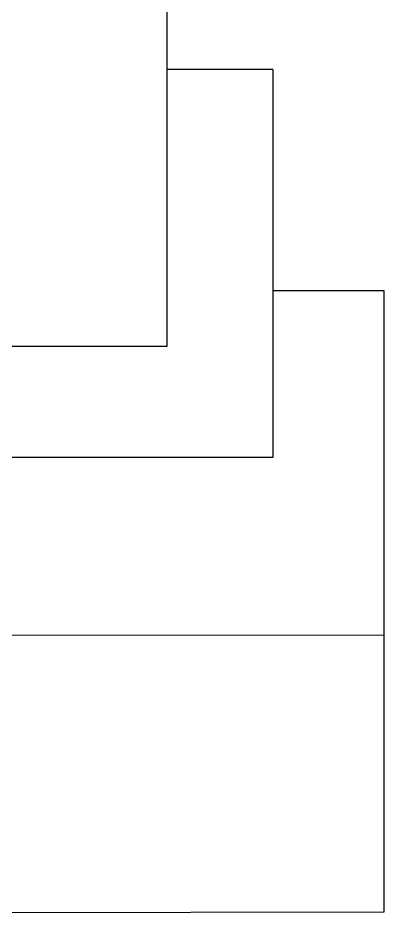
# Model space of a CAD drawing. Header units: millimetres. Extents: x 2 to 5882, y 1831 to 3462.
# Drawn here: x 630.928 to 632.576, y 2594.205 to 2598.286 of the extents above; entities that cross this region are included whole.
import ezdxf

# ---------------------------------------------------------------- set-up
doc = ezdxf.new("R2010")
doc.units = ezdxf.units.MM
doc.layers.add('PP-COM', color=7, linetype='Continuous')

# ---------------------------------------------------------------- blocks, each defined once
blk = doc.blocks.new('cs2')
for p, q in [((4730.5877, 1071.789), (4730.1362, 1071.789)), ((4730.5877, 1071.789), (4730.5877, 1069.539)), ((4729.9188, 1071.6624), (4729.5975, 1071.0964)), ((4729.565, 1070.973), (4729.565, 1069.039)), ((4730.5877, 1069.539), (4729.565, 1069.539))]:
    blk.add_line(p, q)
for centre, start, end in [((4730.1362, 1071.539), 90, 150.42), ((4729.815, 1070.973), 150.42, 180)]:
    blk.add_arc(centre, 0.25, start, end)
blk.add_point((4730.1798, 1071.789))

msp = doc.modelspace()

# ---------------------------------------------------------------- linework, layer by layer
for p, q in [((632.07536, 2598.05484), (631.59814, 2598.05484)), ((632.07536, 2598.05484), (632.07536, 2596.30484)), ((632.07536, 2597.05782), (632.5765, 2597.05782)), ((632.5765, 2597.05782), (632.5765, 2594.25318)), ((632.07536, 2596.30484), (630.57536, 2596.30484)), ((632.5765, 2595.50318), (591.90503, 2595.45534)), ((632.5765, 2594.25318), (591.90503, 2594.20534))]:
    msp.add_line(p, q)

# ---------------------------------------------------------------- block references
at = {"layer": 'PP-COM'}
msp.add_blockref('cs2', (-4098.9896, 1527.26582), dxfattribs=at)

doc.saveas('drawing.dxf')
